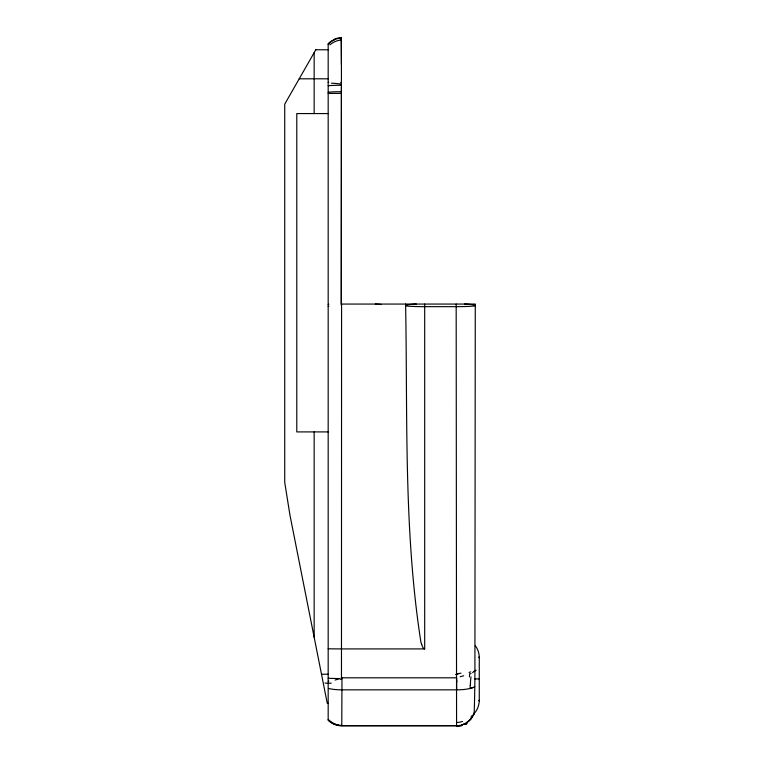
<?xml version="1.0" encoding="UTF-8"?>
<svg xmlns="http://www.w3.org/2000/svg" width="764" height="764" viewBox="0 0 764 764"><rect width="100%" height="100%" fill="white"/><g stroke="black" fill="none" stroke-linecap="round" stroke-linejoin="round"><path stroke-width="1.15" d="M456.175 304.062L456.576 725.599L341.575 725.647A19.081 18.861 58.5 0 1 328.224 719.869M405.598 304.062C407.699 416.628 403.507 530.436 420.878 641.951A45.964 45.964 0 0 0 421.356 643.584L421.566 644.233M456.624 681.287L456.643 677.811L341.976 677.811A1.213 1.213 0 0 0 341.575 677.888L341.279 677.993M474.129 713.27A34.972 0.497 -89.3 0 0 474.902 678.862L475.275 304.062L341.422 304.062L341.422 38.2A19.1 19.1 0 0 0 328.176 43.682L328.176 720.29A19.1 19.1 0 0 0 341.575 725.8L456.175 725.8A19.1 19.1 0 0 0 473.928 713.738M328.472 688.469A19.1 4.727 0 0 0 341.976 689.844L456.576 689.844L456.624 682.462M479.257 700.703L479.267 700.053A20.045 20.045 0 0 1 474.215 713.519L474.11 712.898M470.194 685.184L470.08 688.469L469.535 688.593M473.995 714.006L474.062 713.576M470.968 676.885L470.395 682.663M473.9 713.977L470.853 718.924L466.766 722.591M473.842 714.034L473.298 715.171M315.799 49.775L284.733 104.152L284.733 482.418L289.957 515.175L327.25 703.252L328.176 703.262M471.694 717.826L471.159 718.542A21.965 20.513 29.2 0 1 470.786 718.972L469.535 720.347M473.814 671.594L472.62 672.654M328.176 44.331L328.787 43.72M469.449 720.433L467.129 722.343M474.75 686.578L474.167 686.96A19.1 4.727 0 0 1 463.146 689.558L460.004 689.768A19.1 4.727 0 0 1 456.662 689.844M464.732 723.756L461.781 724.883M471.035 673.514L470.519 673.733M473.155 687.476L471.627 688.03M341.47 677.926L341.575 304.062M460.205 676.713L463.643 675.806M335.09 680.065L340.009 678.537A19.11 1.06 0 0 1 328.176 678.241M328.845 681.144L328.176 681.221M315.809 49.765L328.176 49.765M341.422 64.625L341.145 38.2M299.211 78.807L328.176 78.807M341.422 86.781L341.145 304.931M328.176 93.399L341.422 93.399M328.176 113.569L296.785 113.569L296.785 431.908L328.176 431.908M424.688 304.062L424.688 648.913L341.575 648.913A19.11 0.535 0 0 1 328.176 648.76M321.491 674.22L328.176 674.22M474.845 678.919L479.248 678.919M341.775 725.599L341.976 677.811M328.176 82.321L328.663 82.321M423.714 648.455L424.163 648.77A1.194 1.194 0 0 0 424.688 648.913M479.257 657.097L479.267 657.794A20.036 20.036 0 0 0 475.303 645.675M479.267 656.754L479.267 701.094M314.157 52.659L314.157 113.569M314.157 431.908L314.157 637.224M476.087 670.143A12.291 6.8 46.3 0 1 473.756 671.403M455.573 674.564A18.575 9.913 -19.8 0 1 460.95 673.151M458.41 673.6A19.883 0.678 -13.8 0 1 457.073 673.934M469.583 673.743A43.013 25.317 -83.8 0 1 469.468 676.942M470.71 671.871A18.995 7.525 4.7 0 1 469.02 672.435M470.337 685.155A22.357 8.156 -84.5 0 1 470.538 682.682M456.853 681.927A12.367 1.06 -89.2 0 1 456.853 680.963M466.527 723.709A10.419 4.479 -47.9 0 1 465.677 724.167M462.554 721.474A18.231 13.618 -1.5 0 1 456.433 722.515M416.313 304.062A19.1 1.709 0 0 0 405.588 305.59A19.1 1.06 0 0 0 424.688 306.66L456.175 306.66A19.1 1.06 0 0 0 475.275 305.6A19.1 1.709 0 0 0 464.55 304.062M423.581 648.55A12.797 12.797 0 0 1 421.718 644.205M461.981 725.599A18.403 17.505 34.7 0 1 456.633 726.497M341.575 725.428A19.09 18.479 43.2 0 1 328.3 719.478M328.845 306.393A19.1 1.06 0 0 1 328.176 306.354M466.288 723.537A4.966 1.776 -12.9 0 1 465.114 724.358M465.114 724.234A6.055 1.566 -40.6 0 1 464.273 724.53M375.277 304.062A19.1 1.709 0 0 1 381.035 304.454M340.582 679.54A13.332 9.254 -19.2 0 1 341.718 679.072M331.223 683.102A18.928 5.205 -18.9 0 1 324.986 682.978M466.135 723.164A9.158 4.011 -15.1 0 1 465.161 723.709M464.846 723.527A11.24 5.673 -12.9 0 1 464.588 723.651M328.176 92.186A19.1 1.709 0 0 1 341.422 91.699M328.176 85.74A19.1 1.709 0 0 1 341.422 85.243M340.754 82.359A19.081 3.753 9.2 0 1 341.346 82.445M334.536 39.098A18.728 18.002 -51.1 0 1 341.451 37.751M329.828 44.818A18.88 16.225 -28.7 0 1 341.403 39.909M331.423 83.171A19.081 2.158 7.3 0 1 341.479 84.097M472.076 715.572A20.781 17.114 -22.4 0 1 470.958 717.215M467.167 723.393A13.637 7.63 -54 0 1 466.355 723.871M328.176 304.387A19.1 1.709 0 0 1 328.835 304.33M328.396 43.949A19.09 18.718 -60 0 1 334.632 39.747"/></g></svg>
